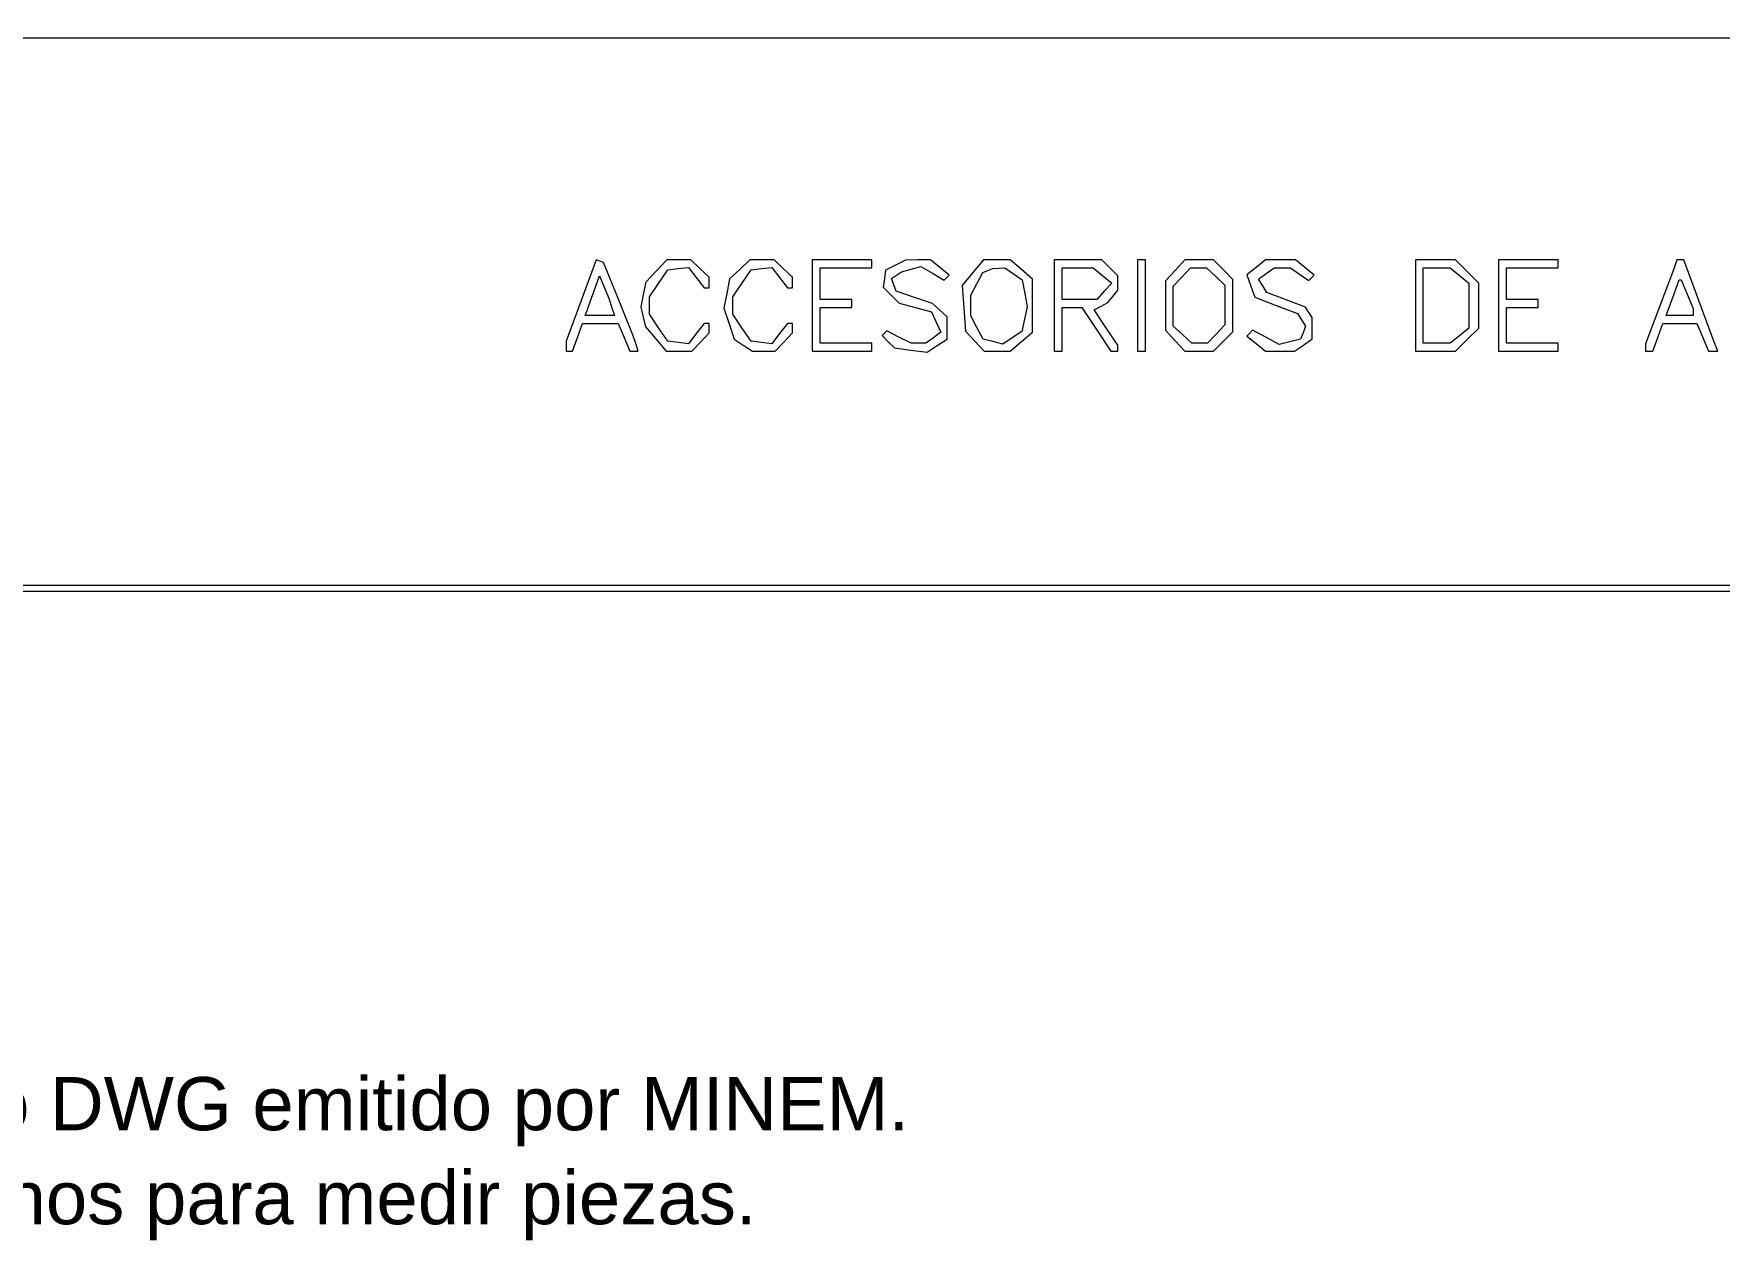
# Paper-space layout 'AN-14-DGE-069' of a CAD drawing. Header units: metres, sheet in millimetres. Extents: x 12 to 194, y 4 to 291.
# Drawn here: x 72.9 to 126.7, y 4.5 to 43 of the extents above; entities that cross this region are included whole.
import ezdxf

# ---------------------------------------------------------------- set-up
doc = ezdxf.new("R2010")
doc.units = ezdxf.units.M
doc.layers.add('DGE_CONTORNOS', color=7, linetype='Continuous', lineweight=0)
doc.layers.add('DGE_DATOS', color=7, linetype='Continuous', lineweight=0)
doc.styles.add('DGE_ARIAL', font='arial.ttf')

# ---------------------------------------------------------------- blocks, each defined once
blk = doc.blocks.new('LP_REF_DGE_MT_069')
at = {"layer": 'DGE_CONTORNOS'}
for points in [[(30.209, 147.411), (30.24, 25.211), (111.854, 25.211), (193.468, 25.211), (193.5, 147.411), (193.531, 269.612), (111.854, 269.612), (30.177, 269.612)], [(171.227, 34.145), (171.227, 25.401), (120.662, 25.401), (70.097, 25.401), (70.097, 34.145), (70.097, 42.89), (120.662, 42.89), (171.227, 42.89)], [(90.341, 34.493), (89.865, 33.195), (89.866, 33.036), (89.866, 32.878), (89.968, 32.878), (90.069, 32.878), (90.229, 33.321), (90.39, 33.765), (90.958, 33.765), (91.527, 33.765), (91.712, 33.321), (91.898, 32.878), (92.031, 32.878), (92.165, 32.878), (92.086, 33.124), (92.008, 33.371), (91.534, 34.541), (91.06, 35.712), (90.938, 35.751), (90.817, 35.791)], [(92.744, 35.44), (92.406, 35.087), (92.325, 34.684), (92.245, 34.281), (92.323, 33.97), (92.401, 33.658), (92.729, 33.268), (93.057, 32.878), (93.467, 32.878), (93.878, 32.878), (94.153, 33.171), (94.429, 33.464), (94.429, 33.615), (94.429, 33.765), (94.352, 33.765), (94.275, 33.765), (94.02, 33.441), (93.766, 33.117), (93.436, 33.156), (93.106, 33.195), (92.817, 33.625), (92.528, 34.056), (92.528, 34.335), (92.528, 34.615), (92.817, 35.045), (93.106, 35.476), (93.436, 35.515), (93.766, 35.553), (94.02, 35.229), (94.275, 34.906), (94.352, 34.906), (94.429, 34.906), (94.429, 35.074), (94.429, 35.242), (94.135, 35.517), (93.842, 35.793), (93.462, 35.793), (93.082, 35.793)], [(95.406, 35.49), (95.079, 35.187), (94.991, 34.717), (94.903, 34.248), (95.066, 33.755), (95.229, 33.261), (95.521, 33.07), (95.814, 32.878), (96.176, 32.878), (96.539, 32.878), (96.814, 33.171), (97.09, 33.464), (97.09, 33.615), (97.09, 33.765), (97.013, 33.765), (96.936, 33.765), (96.682, 33.441), (96.427, 33.117), (96.097, 33.156), (95.768, 33.195), (95.478, 33.625), (95.189, 34.056), (95.189, 34.335), (95.189, 34.615), (95.478, 35.045), (95.768, 35.476), (96.097, 35.515), (96.427, 35.553), (96.682, 35.229), (96.936, 34.906), (97.013, 34.906), (97.09, 34.906), (97.09, 35.074), (97.09, 35.242), (96.797, 35.517), (96.503, 35.793), (96.118, 35.793), (95.733, 35.793)], [(97.724, 34.335), (97.724, 32.878), (98.674, 32.878), (99.625, 32.878), (99.625, 33.005), (99.625, 33.131), (98.801, 33.131), (97.977, 33.131), (97.977, 33.702), (97.977, 34.272), (98.484, 34.272), (98.991, 34.272), (98.991, 34.399), (98.991, 34.525), (98.484, 34.525), (97.977, 34.525), (97.977, 35.032), (97.977, 35.539), (98.801, 35.539), (99.625, 35.539), (99.625, 35.666), (99.625, 35.793), (98.674, 35.793), (97.724, 35.793)], [(100.385, 35.629), (100.068, 35.47), (100.029, 35.195), (99.989, 34.921), (100.244, 34.667), (100.498, 34.412), (101.018, 34.272), (101.537, 34.132), (101.685, 33.808), (101.832, 33.484), (101.591, 33.308), (101.35, 33.131), (101.115, 33.131), (100.879, 33.131), (100.494, 33.331), (100.108, 33.53), (100.032, 33.454), (99.957, 33.379), (100.153, 33.182), (100.35, 32.985), (100.872, 32.915), (101.393, 32.845), (101.713, 33.055), (102.032, 33.264), (102.032, 33.622), (102.032, 33.979), (101.8, 34.189), (101.568, 34.4), (100.987, 34.598), (100.406, 34.796), (100.328, 34.999), (100.25, 35.202), (100.412, 35.308), (100.575, 35.415), (100.885, 35.497), (101.195, 35.579), (101.567, 35.365), (101.94, 35.151), (102.018, 35.229), (102.096, 35.308), (101.797, 35.55), (101.497, 35.793), (101.1, 35.791), (100.702, 35.789)], [(102.854, 35.387), (102.513, 34.981), (102.566, 34.248), (102.619, 33.515), (102.918, 33.196), (103.217, 32.878), (103.632, 32.878), (104.046, 32.878), (104.402, 33.184), (104.757, 33.49), (104.757, 34.335), (104.757, 35.181), (104.402, 35.487), (104.046, 35.793), (103.621, 35.793), (103.196, 35.793)], [(104.154, 35.345), (104.43, 35.152), (104.511, 34.722), (104.592, 34.292), (104.505, 33.897), (104.418, 33.503), (104.113, 33.303), (103.809, 33.103), (103.493, 33.183), (103.178, 33.262), (102.985, 33.634), (102.793, 34.006), (102.793, 34.335), (102.793, 34.665), (102.98, 35.027), (103.168, 35.39), (103.329, 35.454), (103.49, 35.519), (103.683, 35.529), (103.877, 35.539)], [(105.454, 34.335), (105.454, 32.878), (105.581, 32.878), (105.708, 32.878), (105.708, 33.575), (105.708, 34.272), (106.023, 34.272), (106.339, 34.272), (106.801, 33.575), (107.264, 32.878), (107.373, 32.878), (107.482, 32.878), (107.481, 32.973), (107.481, 33.068), (107.105, 33.635), (106.728, 34.202), (106.947, 34.316), (107.165, 34.43), (107.323, 34.629), (107.482, 34.827), (107.482, 35.057), (107.482, 35.286), (107.228, 35.539), (106.975, 35.793), (106.215, 35.793), (105.454, 35.793)], [(106.991, 35.298), (107.29, 35.056), (107.049, 34.791), (106.809, 34.525), (106.258, 34.525), (105.708, 34.525), (105.708, 35.032), (105.708, 35.539), (106.201, 35.539), (106.693, 35.539)], [(108.116, 34.335), (108.116, 32.878), (108.242, 32.878), (108.369, 32.878), (108.369, 34.335), (108.369, 35.793), (108.242, 35.793), (108.116, 35.793)], [(109.313, 35.457), (109.003, 35.122), (109.003, 34.335), (109.003, 33.549), (109.313, 33.213), (109.624, 32.878), (110.08, 32.878), (110.535, 32.878), (110.846, 33.189), (111.157, 33.5), (111.157, 34.335), (111.157, 35.171), (110.846, 35.482), (110.535, 35.793), (110.08, 35.793), (109.624, 35.793)], [(110.61, 35.264), (110.904, 34.988), (110.904, 34.353), (110.904, 33.718), (110.628, 33.425), (110.352, 33.131), (110.098, 33.131), (109.843, 33.131), (109.549, 33.407), (109.256, 33.682), (109.256, 34.318), (109.256, 34.953), (109.532, 35.246), (109.807, 35.539), (110.062, 35.539), (110.317, 35.539)], [(111.902, 35.552), (111.606, 35.312), (111.731, 34.956), (111.856, 34.601), (112.539, 34.34), (113.222, 34.079), (113.35, 33.876), (113.478, 33.673), (113.4, 33.469), (113.322, 33.266), (112.981, 33.18), (112.64, 33.094), (112.214, 33.323), (111.789, 33.552), (111.695, 33.458), (111.601, 33.363), (111.9, 33.12), (112.199, 32.878), (112.664, 32.878), (113.128, 32.878), (113.41, 33.075), (113.692, 33.272), (113.69, 33.614), (113.688, 33.955), (113.585, 34.117), (113.482, 34.28), (112.86, 34.516), (112.239, 34.752), (112.11, 34.963), (111.981, 35.174), (112.227, 35.357), (112.473, 35.539), (112.737, 35.539), (113.002, 35.539), (113.291, 35.336), (113.581, 35.133), (113.668, 35.22), (113.755, 35.308), (113.456, 35.55), (113.157, 35.793), (112.678, 35.793), (112.199, 35.793)], [(116.987, 34.335), (116.987, 32.878), (117.63, 32.878), (118.273, 32.878), (118.644, 33.248), (119.014, 33.619), (119.014, 34.335), (119.014, 35.052), (118.644, 35.422), (118.273, 35.793), (117.63, 35.793), (116.987, 35.793)], [(118.398, 35.297), (118.697, 35.055), (118.697, 34.335), (118.697, 33.616), (118.398, 33.374), (118.099, 33.131), (117.67, 33.131), (117.24, 33.131), (117.24, 34.335), (117.24, 35.539), (117.67, 35.539), (118.099, 35.539)], [(119.648, 34.335), (119.648, 32.878), (120.598, 32.878), (121.549, 32.878), (121.549, 33.005), (121.549, 33.131), (120.725, 33.131), (119.901, 33.131), (119.901, 33.702), (119.901, 34.272), (120.408, 34.272), (120.915, 34.272), (120.915, 34.399), (120.915, 34.525), (120.408, 34.525), (119.901, 34.525), (119.901, 35.032), (119.901, 35.539), (120.725, 35.539), (121.549, 35.539), (121.549, 35.666), (121.549, 35.793), (120.598, 35.793), (119.648, 35.793)], [(125.287, 35.634), (125.231, 35.476), (124.784, 34.293), (124.337, 33.11), (124.337, 32.994), (124.337, 32.878), (124.455, 32.878), (124.574, 32.878), (124.734, 33.321), (124.895, 33.765), (125.438, 33.765), (125.981, 33.765), (126.166, 33.321), (126.352, 32.878), (126.498, 32.878), (126.645, 32.878), (126.586, 33.036), (126.526, 33.195), (126.046, 34.494), (125.565, 35.793), (125.454, 35.793), (125.343, 35.793)], [(91.316, 34.295), (91.404, 34.018), (90.939, 34.018), (90.473, 34.018), (90.532, 34.177), (90.591, 34.335), (90.761, 34.809), (90.93, 35.282), (91.079, 34.927), (91.228, 34.572)], [(125.666, 34.7), (125.858, 34.241), (125.858, 34.13), (125.858, 34.018), (125.43, 34.018), (125.002, 34.018), (125.207, 34.589), (125.412, 35.159), (125.443, 35.159), (125.474, 35.159)]]:
    blk.add_lwpolyline(points, close=True, dxfattribs=at)
at = {"layer": 'DGE_DATOS', "style": 'DGE_ARIAL'}
for s, p in [('CAD derivado de lamina DGE. Contornos de escaneo; no DWG emitido por MINEM.', (12, 8)), ('mm de hoja. Cotas originales prevalecen. No usar contornos para medir piezas.', (12, 5))]:
    blk.add_text(s, height=1.7, dxfattribs=at).set_placement(p)

psp = doc.layouts.new('AN-14-DGE-069')

# ---------------------------------------------------------------- block references
at = {"layer": 'DGE_DATOS'}
psp.add_blockref('LP_REF_DGE_MT_069', (0, 0), dxfattribs=at)

doc.saveas('drawing.dxf')
